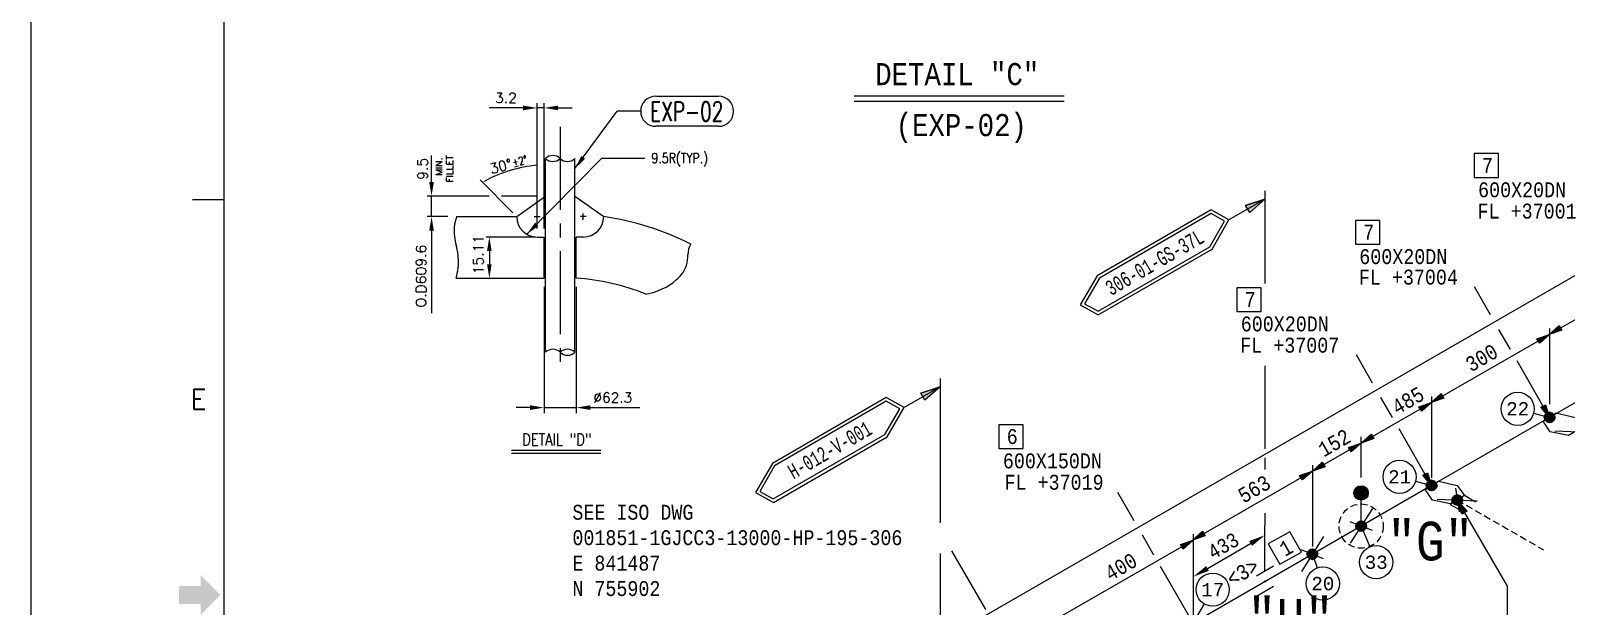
# Model space of a CAD drawing. Extents: x 0 to 841, y 0 to 594.
# Drawn here: x 0 to 277.9, y 295 to 399 of the extents above; entities that cross this region are included whole.
import ezdxf
from ezdxf.enums import TextEntityAlignment as Align

# ---------------------------------------------------------------- set-up
doc = ezdxf.new("R2010")
doc.units = 0
doc.header["$LTSCALE"] = 5
doc.header["$MEASUREMENT"] = 0
for name, pattern in [('C12', [40, 34, -2, 2, -2]), ('CENTER2', [1.125, 0.75, -0.125, 0.125, -0.125]), ('HIDDEN', [0.375, 0.25, -0.125])]:
    doc.linetypes.add(name, pattern=pattern)
doc.layers.get('0').update_dxf_attribs({"lineweight": 9})
for name, color, linetype, lineweight in [('1', 7, 'Continuous', 9), ('3', 7, 'Continuous', 9), ('42', 7, 'Continuous', 9), ('T-TEXT1', 7, 'Continuous', 9)]:
    doc.layers.add(name, color=color, linetype=linetype, lineweight=lineweight)
for name, color, linetype in [('CEN2', 1, 'C12'), ('DIM', 4, 'Continuous'), ('DIMS', 7, 'Continuous'), ('FAB', 2, 'Continuous'), ('GT_1', 7, 'Continuous'), ('L3', 3, 'Continuous'), ('L7', 3, 'Continuous'), ('SH', 4, 'Continuous'), ('SUPT', 4, 'Continuous')]:
    doc.layers.add(name, color=color, linetype=linetype)
doc.styles.add('HTX1', font='simplex.shx', dxfattribs={"width": 1.02, "bigfont": 'WHGTXT.shx'})
doc.styles.add('MARKING', font='monotxt.shx', dxfattribs={"width": 0.85, "height": 2.6})
doc.styles.add('ROMAND', font='romand.shx', dxfattribs={"width": 0.85, "height": 480})
doc.styles.add('ROMANS', font='romans.shx')
doc.styles.get("Standard").update_dxf_attribs({"font": 'txt.shx'})
doc.styles.add('TXT', font='monotxt.shx')
doc.dimstyles.get("Standard").update_dxf_attribs({"dimtxt": 0.18, "dimasz": 0.18, "dimexe": 0.18, "dimexo": 0.0625, "dimgap": 0.09, "dimtad": 0, "dimtih": 1, "dimtoh": 1, "dimdec": 4, "dimzin": 0, "dimdsep": 46, "dimtxsty": 'Standard', "dimcen": 0.09, "dimadec": 0, "dimazin": 0, "dimtfac": 1, "dimtdec": 4, "dimtofl": 0, "dimtmove": 0, "dimatfit": 0, "dimfxl": 1, "dimtolj": 1, "dimtzin": 0, "dimarcsym": 0})

# ---------------------------------------------------------------- blocks, each defined once
blk = doc.blocks.new('TRI')
at = {"lineweight": 0}
blk.add_hatch(color=4, dxfattribs=at).paths.add_polyline_path([(340.4, 360.05), (339.74, 356.85), (341.07, 356.85)])
at = {"layer": 'SUPT', "lineweight": 0}
blk.add_line((340.4, 360.05), (339.74, 356.85), dxfattribs=at)
blk.add_lwpolyline([(340.4, 360.05), (341.07, 356.85), (339.74, 356.85), (340.4, 360.05), (341.07, 356.85)], dxfattribs=at)
blk = doc.blocks.new('L6')
at = {"layer": 'SH', "color": 4}
for p, q in [((1.58, 2.73), (-1.54, 0.93)), ((1.58, -0.91), (-1.54, -2.71))]:
    blk.add_line(p, q, dxfattribs=at)
at = {"layer": 'SUPT', "lineweight": 0}
blk.add_circle((0, 0), 0.0769, dxfattribs=at)
blk = doc.blocks.new('*D22')
at = {"layer": 'Defpoints', "color": 0, "lineweight": 0}
for p in [(223.37, 307.81), (210.37, 300.66), (223.37, 301.28)]:
    blk.add_point(p, dxfattribs=at)
at = {"layer": 'FAB', "color": 4, "lineweight": 0}
for p, q in [((223.37, 301.28), (223.37, 309.54)), ((212.97, 301.8), (220.77, 306.31)), ((210.37, 300.66), (210.37, 298.57))]:
    blk.add_line(p, q, dxfattribs=at)
for points in [[(220.52, 306.74), (221.02, 305.87), (223.37, 307.81)], [(212.72, 302.23), (213.22, 301.37), (210.37, 300.3)]]:
    blk.add_solid(points, dxfattribs=at)
at = {"layer": 'FAB', "color": 4, "lineweight": 0, "insert": (215.82, 305.87), "char_height": 2.6, "attachment_point": 5, "rotation": 30, "style": 'MARKING'}
blk.add_mtext('\\A1;433', dxfattribs=at)

msp = doc.modelspace()

# ---------------------------------------------------------------- hatches: boundary and pattern name
at = {"layer": 'FAB'}
msp.add_hatch(color=256, dxfattribs=at).paths.add_polyline_path([(242.07, 315.45, 1), (239.47, 315.45, 1)])

# ---------------------------------------------------------------- linework, layer by layer
at = {"color": 4}
for p, q in [((89.12, 385.08), (82.96, 385.08)), ((91.65, 363.29), (91.65, 385.96)), ((92.9, 385.08), (91.65, 385.08)), ((92.9, 363.29), (92.9, 385.96)), ((95.43, 385.08), (97.96, 385.08)), ((98.49, 374.11), (106.12, 384.47)), ((72.54, 371.66), (72.54, 376.45)), ((89.78, 362.24), (103.37, 375.98)), ((82.96, 369.13), (71.72, 369.13)), ((72.54, 365.43), (72.54, 369.13)), ((91.6, 369.13), (85.23, 369.13)), ((75.51, 365.43), (71.72, 365.43)), ((72.54, 362.9), (72.54, 347.95)), ((91.34, 361.73), (82.44, 361.73)), ((83, 359.2), (83, 356.82)), ((92.9, 352.73), (92.9, 329.85)), ((98.74, 352.73), (98.74, 329.85)), ((90.37, 330.88), (87.84, 330.88)), ((92.9, 330.88), (98.74, 330.88)), ((101.27, 330.88), (110.25, 330.88))]:
    msp.add_line(p, q, dxfattribs=at)
at = {"color": 4, "linetype": 'Continuous'}
for p, q in [((110.39, 384.47), (106.12, 384.47)), ((103.37, 375.98), (111.16, 375.98))]:
    msp.add_line(p, q, dxfattribs=at)
at = {"color": 4}
for points in [[(89.12, 385.5), (89.12, 384.66), (91.65, 385.08)], [(95.43, 385.5), (95.43, 384.66), (92.9, 385.08)], [(99.67, 376.39), (100.34, 375.88), (98.49, 374.11)], [(72.12, 371.66), (72.96, 371.66), (72.54, 369.13)], [(72.12, 362.9), (72.96, 362.9), (72.54, 365.43)], [(91.27, 364.32), (91.87, 363.73), (89.78, 362.24)], [(82.58, 359.2), (83.42, 359.2), (83, 361.73)], [(82.58, 356.82), (83.42, 356.82), (83, 354.29)], [(90.37, 331.3), (90.37, 330.46), (92.9, 330.88)], [(101.27, 331.3), (101.27, 330.46), (98.74, 330.88)]]:
    msp.add_solid(points, dxfattribs=at)
at = {"layer": '1'}
for p, q in [((91.13, 365.43), (92.17, 365.43)), ((91.65, 364.86), (91.65, 366)), ((100.51, 365.43), (99.47, 365.43)), ((99.99, 364.86), (99.99, 366))]:
    msp.add_line(p, q, dxfattribs=at)
at = {"layer": '1', "color": 1, "linetype": 'Continuous', "lineweight": 0}
for p, q in [((296.25, 341.41), (274.89, 329.11)), ((274.89, 329.11), (253.53, 316.81)), ((253.53, 316.81), (210.37, 291.91))]:
    msp.add_line(p, q, dxfattribs=at)
at = {"layer": '1', "color": 2, "linetype": 'Continuous', "lineweight": 0}
for points in [[(259.02, 311.6), (258.17, 314.17), (259.97, 312.15), (259.02, 311.6)], [(259.12, 311.66), (258.17, 314.17), (259.88, 312.1)], [(259.31, 311.77), (258.17, 314.17), (259.79, 312.04)], [(259.41, 311.83), (258.17, 314.17), (259.59, 311.93)]]:
    msp.add_lwpolyline(points, dxfattribs=at)
at = {"layer": '3', "color": 2, "linetype": 'Continuous', "lineweight": 0}
for p, q in [((143.28, 276.32), (552.93, 512.41)), ((274.79, 344.11), (296.25, 356.41)), ((274.89, 345.21), (274.89, 331.51)), ((253.43, 331.81), (274.89, 344.11)), ((210.27, 306.91), (253.53, 331.81)), ((253.53, 332.91), (253.53, 318.21)), ((231.94, 320.46), (231.94, 305.76)), ((184.77, 292.21), (210.37, 306.91)), ((210.37, 308.01), (210.37, 293.31))]:
    msp.add_line(p, q, dxfattribs=at)
at = {"layer": '3', "color": 2, "linetype": 'HIDDEN', "lineweight": 0}
msp.add_line((258.17, 314.17), (273.76, 305.17), dxfattribs=at)
at = {"layer": '3', "color": 2, "linetype": 'Continuous', "lineweight": 0}
for points in [[(261.23, 372.51), (265.63, 372.51), (265.63, 376.81), (261.23, 376.81), (261.23, 372.51)], [(239.73, 360.43), (244.13, 360.43), (244.13, 364.73), (239.73, 364.73), (239.73, 360.43)], [(218.28, 348.25), (222.68, 348.25), (222.68, 352.55), (218.28, 352.55), (218.28, 348.25)], [(277.09, 344.91), (274.79, 344.11), (276.59, 345.71), (277.09, 344.91)], [(276.99, 345.01), (274.79, 344.11), (276.69, 345.61)], [(276.99, 345.11), (274.79, 344.11), (276.69, 345.51)], [(276.89, 345.21), (274.79, 344.11), (276.79, 345.41)], [(272.59, 343.31), (274.89, 344.11), (273.09, 342.51), (272.59, 343.31)], [(272.69, 343.21), (274.89, 344.11), (272.99, 342.61)], [(272.69, 343.11), (274.89, 344.11), (272.99, 342.71)], [(272.79, 343.01), (274.89, 344.11), (272.89, 342.81)], [(251.23, 331.01), (253.53, 331.81), (251.73, 330.21), (251.23, 331.01)], [(251.33, 330.91), (253.53, 331.81), (251.63, 330.31)], [(251.33, 330.81), (253.53, 331.81), (251.63, 330.41)], [(251.43, 330.71), (253.53, 331.81), (251.53, 330.51)], [(255.73, 332.61), (253.43, 331.81), (255.23, 333.41), (255.73, 332.61)], [(255.63, 332.71), (253.43, 331.81), (255.33, 333.31)], [(255.63, 332.81), (253.43, 331.81), (255.33, 333.21)], [(255.53, 332.91), (253.43, 331.81), (255.43, 333.11)], [(274.13, 331.4), (274.89, 329.11), (273.3, 330.95), (274.13, 331.4)], [(274, 331.36), (274.89, 329.11), (273.44, 330.99)], [(273.95, 331.27), (274.89, 329.11), (273.49, 331.08)], [(273.81, 331.24), (274.89, 329.11), (273.62, 331.11)], [(175.22, 323.49), (179.62, 323.49), (179.62, 327.79), (175.22, 327.79), (175.22, 323.49)], [(243.07, 325.27), (240.77, 324.47), (242.57, 326.07), (243.07, 325.27)], [(242.97, 325.37), (240.77, 324.47), (242.67, 325.97)], [(242.97, 325.47), (240.77, 324.47), (242.67, 325.87)], [(242.87, 325.57), (240.77, 324.47), (242.77, 325.77)], [(238.47, 323.67), (240.77, 324.47), (238.97, 322.87), (238.47, 323.67)], [(238.57, 323.57), (240.77, 324.47), (238.87, 322.97)], [(238.57, 323.47), (240.77, 324.47), (238.87, 323.07)], [(238.67, 323.37), (240.77, 324.47), (238.77, 323.17)], [(234.24, 320.19), (231.94, 319.39), (233.74, 320.99), (234.24, 320.19)], [(234.14, 320.29), (231.94, 319.39), (233.84, 320.89)], [(234.14, 320.39), (231.94, 319.39), (233.84, 320.79)], [(234.04, 320.49), (231.94, 319.39), (233.94, 320.69)], [(229.64, 318.59), (231.94, 319.39), (230.14, 317.79), (229.64, 318.59)], [(229.74, 318.49), (231.94, 319.39), (230.04, 317.89)], [(229.74, 318.39), (231.94, 319.39), (230.04, 317.99)], [(229.84, 318.29), (231.94, 319.39), (229.94, 318.09)], [(252.77, 319.1), (253.53, 316.81), (251.94, 318.65), (252.77, 319.1)], [(252.63, 319.06), (253.53, 316.81), (252.08, 318.69)], [(252.58, 318.97), (253.53, 316.81), (252.13, 318.78)], [(252.45, 318.94), (253.53, 316.81), (252.26, 318.81)], [(212.57, 307.71), (210.27, 306.91), (212.07, 308.51), (212.57, 307.71)], [(208.07, 306.11), (210.37, 306.91), (208.57, 305.31), (208.07, 306.11)], [(208.17, 306.01), (210.37, 306.91), (208.47, 305.41)], [(208.17, 305.91), (210.37, 306.91), (208.47, 305.51)], [(208.27, 305.81), (210.37, 306.91), (208.37, 305.61)], [(212.47, 307.81), (210.27, 306.91), (212.17, 308.41)], [(212.47, 307.91), (210.27, 306.91), (212.17, 308.31)], [(212.37, 308.01), (210.27, 306.91), (212.27, 308.21)], [(226.07, 302.54), (229.97, 304.74), (227.87, 308.44), (223.97, 306.24), (226.07, 302.54)]]:
    msp.add_lwpolyline(points, dxfattribs=at)
at = {"layer": '3', "color": 2, "linetype": 'HIDDEN', "lineweight": 0}
msp.add_circle((240.77, 309.45), 4, dxfattribs=at)
at = {"layer": '42', "color": 3, "linetype": 'Continuous', "lineweight": 0}
msp.add_line((35, 368.43), (29.27, 368.43), dxfattribs=at)
for points in [[(0, 0), (841, 0), (841, 594), (0, 594)], [(35, 580), (827, 580), (827, 14), (35, 14)]]:
    msp.add_lwpolyline(points, close=True, dxfattribs=at)
for points in [[(34.34, 297), (30.76, 293.43), (30.76, 300.56)], [(30.76, 295.39), (26.82, 295.39), (30.76, 298.6), (26.82, 298.6)]]:
    msp.add_solid(points, dxfattribs=at)
at = {"layer": 'CEN2', "linetype": 'CENTER2', "ltscale": 4}
msp.add_line((95.82, 381.66), (95.82, 337.62), dxfattribs=at)
at = {"layer": 'DIM', "color": 4, "linetype": 'ByBlock'}
msp.add_line((87.25, 366.13), (81.33, 372.06), dxfattribs=at)
msp.add_arc((93.83, 350.31), 24.49, 95.1073, 118.4716, dxfattribs=at)
for points in [[(91.19, 374.72), (91.21, 374.57), (91.65, 374.7)], [(82.2, 371.77), (82.12, 371.91), (81.76, 371.62)]]:
    msp.add_solid(points, dxfattribs=at)
at = {"layer": 'DIMS', "color": 4}
for p, q in [((113.11, 387.19), (124.48, 387.19)), ((124.48, 381.75), (113.11, 381.75))]:
    msp.add_line(p, q, dxfattribs=at)
for centre, start, end in [((113.11, 384.47), 90, 270), ((113.11, 384.47), 90, 270), ((124.48, 384.47), 270, 90)]:
    msp.add_arc(centre, 2.72, start, end, dxfattribs=at)
at = {"layer": 'FAB', "lineweight": 0}
for p, q in [((149.01, 387.28), (187.01, 387.28)), ((149.01, 386.28), (187.01, 386.28)), ((264.2, 347.63), (261.27, 352.71)), ((267.79, 341.41), (265.71, 345.01)), ((242.84, 335.33), (239.91, 340.41)), ((274.89, 329.11), (268.99, 339.34)), ((246.43, 329.11), (244.35, 332.71)), ((271.99, 329.89), (274.89, 329.11)), ((240.77, 318.25), (240.77, 325.57)), ((253.53, 316.81), (247.63, 327.04)), ((87.01, 323.21, 0), (103.19, 323.21, 0)), ((87.01, 322.66, 0), (103.19, 322.66, 0)), ((250.63, 317.59), (253.53, 316.81)), ((199.68, 310.43), (196.75, 315.51)), ((258.17, 314.17), (267.17, 298.58)), ((203.27, 304.22), (201.19, 307.82)), ((172.85, 294.35), (166.69, 305.01)), ((231.95, 304.36), (232.84, 301.88)), ((210.37, 291.91), (204.47, 302.14)), ((267.17, 298.58), (267.17, 283.58))]:
    msp.add_line(p, q, dxfattribs=at)
at = {"layer": 'FAB'}
for p, q in [((240.77, 309.45), (240.77, 315.45)), ((210.37, 291.91), (212.4, 295.37))]:
    msp.add_line(p, q, dxfattribs=at)
at = {"layer": 'FAB', "linetype": 'Continuous', "lineweight": 0}
msp.add_line((240.77, 309.45), (242.34, 305.69), dxfattribs=at)
at = {"layer": 'FAB', "color": 2, "linetype": 'Continuous', "lineweight": 0}
for centre in [(269.1, 330.66), (247.73, 318.36), (243.5, 302.92), (213.91, 297.96), (233.84, 299.06)]:
    msp.add_circle(centre, 3, dxfattribs=at)
at = {"layer": 'FAB'}
msp.add_circle((240.77, 315.45), 1.3, dxfattribs=at)
at = {"layer": 'L3'}
for p, q in [((93.15, 340.89), (93.15, 375.93)), ((98.49, 340.89), (98.49, 375.93)), ((87.96, 365.43), (93.15, 369.13)), ((98.49, 369.13), (103.69, 365.43)), ((77.07, 365.43), (87.96, 365.43)), ((91.65, 361.73), (92.9, 361.73)), ((92.9, 354.29), (92.9, 361.73)), ((99.99, 361.73), (98.74, 361.73)), ((98.74, 354.29), (98.74, 361.73)), ((76.99, 354.29), (92.9, 354.29))]:
    msp.add_line(p, q, dxfattribs=at)
for centre, radius, start, end in [((94.49, 374.53), 1.93, 46.3972, 133.6028), ((94.49, 377.33), 1.93, 226.3972, 313.6028), ((97.15, 377.33), 1.93, 226.3972, 313.6028), ((80.22, 363.31), 3.58, 167.8448, 177.7562), ((94.89, 360.15), 18.59, 163.4984, 167.8448), ((91.65, 365.43), 3.7, 180, 270), ((99.99, 365.43), 3.7, 270, 0), ((95.82, 312.84), 53.17, 63.6079, 81.4929), ((87.39, 363.03), 10.76, 177.7562, 195.053), ((65.13, 357.04), 12.29, 358.8782, 15.053), ((113.33, 358.39), 5.62, 321.2888, 1.3869), ((122.59, 358.62), 3.65, 149.4292, 181.3869), ((55.87, 359.54), 21.77, 346.0554, 350.8423), ((72.2, 356.9), 5.22, 350.8423, 358.8782), ((95.82, 312.36), 42.03, 68.3302, 86.0161), ((109.46, 362.66), 11.4, 279.5224, 310.7393), ((112.68, 358.92), 6.45, 310.7393, 321.2888), ((94.49, 339.49), 1.93, 46.3972, 133.6028), ((97.15, 339.49), 1.93, 46.3972, 133.6028), ((97.15, 342.29), 1.93, 226.3972, 313.6028)]:
    msp.add_arc(centre, radius, start, end, dxfattribs=at)
at = {"layer": 'SUPT', "lineweight": 0}
for p, q in [((223.37, 370.1), (223.37, 353.3)), ((223.37, 338.42), (223.37, 323.43)), ((164.58, 336.16), (164.58, 310.04)), ((223.37, 321.78), (223.37, 319.67)), ((223.37, 311.8), (223.37, 309.54)), ((164.58, 304.48), (164.58, 289.49))]:
    msp.add_line(p, q, dxfattribs=at)
at = {"layer": 'SUPT', "linetype": 'Continuous', "lineweight": 0}
for p, q in [((223.37, 368.6), (216.84, 364.83)), ((164.58, 334.66), (158.06, 330.89))]:
    msp.add_line(p, q, dxfattribs=at)
for points in [[(193, 354.73), (189.95, 349.46), (193.19, 347.65), (213.79, 359.56), (216.84, 364.83), (213.61, 366.64)], [(213.61, 366), (193.42, 354.32), (190.72, 349.67), (193.18, 348.3), (213.38, 359.97), (216.07, 364.62)], [(134.22, 320.79), (131.16, 315.52), (134.4, 313.71), (155, 325.62), (158.06, 330.89), (154.82, 332.7)], [(154.82, 332.05), (134.63, 320.38), (131.93, 315.73), (134.39, 314.36), (154.59, 326.03), (157.28, 330.68)]]:
    msp.add_lwpolyline(points, close=True, dxfattribs=at)
at = {"layer": 'T-TEXT1', "color": 2, "linetype": 'Continuous', "lineweight": 0}
for p, q in [((275.84, 326.66), (283.14, 326.36)), ((254.52, 314.32), (261.82, 314.02)), ((257.82, 316.32), (258.52, 312.02)), ((242.8, 312.64), (238.8, 306.34)), ((242.8, 308.64), (238.8, 310.24)), ((233.98, 307.55), (229.98, 301.25)), ((233.98, 303.55), (229.98, 305.15))]:
    msp.add_line(p, q, dxfattribs=at)
for points in [[(274.89, 329.11), (276.09, 329.91), (279.49, 329.11), (280.79, 327.31), (278.29, 325.81), (274.99, 326.51), (273.69, 328.41), (274.89, 329.11)], [(274.89, 330.11), (275.09, 330.01), (275.19, 330.01), (275.39, 329.91), (275.49, 329.81), (275.59, 329.71), (275.69, 329.61), (275.79, 329.41), (275.79, 329.31), (275.89, 329.11), (275.79, 328.91), (275.79, 328.81), (275.69, 328.61), (275.59, 328.51), (275.49, 328.41), (275.39, 328.31), (275.19, 328.21), (275.09, 328.21), (274.89, 328.21), (274.69, 328.21), (274.59, 328.21), (274.39, 328.31), (274.29, 328.41), (274.19, 328.51), (274.09, 328.61), (273.99, 328.81), (273.99, 328.91), (273.99, 329.11), (273.99, 329.31), (273.99, 329.41), (274.09, 329.61), (274.19, 329.71), (274.29, 329.81), (274.39, 329.91), (274.59, 330.01), (274.69, 330.01), (274.89, 330.11), (274.89, 330.11), (275.09, 330.01), (274.89, 328.11), (274.69, 328.21), (274.89, 330.11), (275.09, 330.01), (275.19, 330.01), (274.69, 328.21), (274.59, 328.21), (275.09, 330.01), (275.19, 330.01), (275.39, 329.91), (274.59, 328.21), (274.39, 328.31), (275.19, 330.01), (275.39, 329.91), (275.49, 329.81), (274.39, 328.31), (274.29, 328.41), (275.39, 329.91), (275.49, 329.81), (275.59, 329.71), (274.29, 328.41), (274.19, 328.51), (275.49, 329.81), (275.59, 329.71), (275.69, 329.61), (274.19, 328.51), (274.09, 328.61), (275.59, 329.71), (275.69, 329.61), (275.79, 329.41), (274.09, 328.61), (273.99, 328.81), (275.69, 329.61), (275.79, 329.41), (275.79, 329.31), (273.99, 328.81), (273.99, 328.91), (275.79, 329.41), (275.79, 329.31), (275.89, 329.11), (273.99, 328.91), (273.89, 329.11), (275.79, 329.31), (275.89, 329.11), (275.79, 328.91), (273.89, 329.11), (273.99, 329.31), (275.89, 329.11), (275.79, 328.91), (275.79, 328.81), (273.99, 329.31), (273.99, 329.41), (275.79, 328.91), (275.79, 328.81), (275.69, 328.61), (273.99, 329.41), (274.09, 329.61), (275.79, 328.81)], [(275.79, 328.81), (275.69, 328.61), (275.59, 328.51), (274.09, 329.61), (274.19, 329.71), (275.69, 328.61), (275.59, 328.51), (275.49, 328.41), (274.19, 329.71), (274.29, 329.81), (275.59, 328.51), (275.49, 328.41), (275.39, 328.31), (274.29, 329.81), (274.39, 329.91), (275.49, 328.41), (275.39, 328.31), (275.19, 328.21), (274.39, 329.91), (274.59, 330.01), (275.39, 328.31), (275.19, 328.21), (275.09, 328.21), (274.59, 330.01), (274.69, 330.01), (275.19, 328.21), (275.09, 328.21), (274.89, 328.11), (274.69, 330.01), (274.89, 330.11), (275.09, 328.21)], [(253.57, 316.77), (254.77, 317.57), (258.17, 316.77), (259.47, 314.97), (256.97, 313.47), (253.67, 314.17), (252.37, 316.07), (253.57, 316.77)], [(253.53, 317.81), (253.73, 317.71), (253.83, 317.71), (254.03, 317.61), (254.13, 317.51), (254.23, 317.41), (254.33, 317.31), (254.43, 317.11), (254.43, 317.01), (254.53, 316.81), (254.43, 316.61), (254.43, 316.51), (254.33, 316.31), (254.23, 316.21), (254.13, 316.11), (254.03, 316.01), (253.83, 315.91), (253.73, 315.91), (253.53, 315.91), (253.33, 315.91), (253.23, 315.91), (253.03, 316.01), (252.93, 316.11), (252.83, 316.21), (252.73, 316.31), (252.63, 316.51), (252.63, 316.61), (252.63, 316.81), (252.63, 317.01), (252.63, 317.11), (252.73, 317.31), (252.83, 317.41), (252.93, 317.51), (253.03, 317.61), (253.23, 317.71), (253.33, 317.71), (253.53, 317.81), (253.53, 317.81), (253.73, 317.71), (253.53, 315.81), (253.33, 315.91), (253.53, 317.81), (253.73, 317.71), (253.83, 317.71), (253.33, 315.91), (253.23, 315.91), (253.73, 317.71), (253.83, 317.71), (254.03, 317.61), (253.23, 315.91), (253.03, 316.01), (253.83, 317.71), (254.03, 317.61), (254.13, 317.51), (253.03, 316.01), (252.93, 316.11), (254.03, 317.61), (254.13, 317.51), (254.23, 317.41), (252.93, 316.11), (252.83, 316.21), (254.13, 317.51), (254.23, 317.41), (254.33, 317.31), (252.83, 316.21), (252.73, 316.31), (254.23, 317.41), (254.33, 317.31), (254.43, 317.11), (252.73, 316.31), (252.63, 316.51), (254.33, 317.31), (254.43, 317.11), (254.43, 317.01), (252.63, 316.51), (252.63, 316.61), (254.43, 317.11), (254.43, 317.01), (254.53, 316.81), (252.63, 316.61), (252.53, 316.81), (254.43, 317.01), (254.53, 316.81), (254.43, 316.61), (252.53, 316.81), (252.63, 317.01), (254.53, 316.81), (254.43, 316.61), (254.43, 316.51), (252.63, 317.01), (252.63, 317.11), (254.43, 316.61), (254.43, 316.51), (254.33, 316.31), (252.63, 317.11), (252.73, 317.31), (254.43, 316.51)], [(254.43, 316.51), (254.33, 316.31), (254.23, 316.21), (252.73, 317.31), (252.83, 317.41), (254.33, 316.31), (254.23, 316.21), (254.13, 316.11), (252.83, 317.41), (252.93, 317.51), (254.23, 316.21), (254.13, 316.11), (254.03, 316.01), (252.93, 317.51), (253.03, 317.61), (254.13, 316.11), (254.03, 316.01), (253.83, 315.91), (253.03, 317.61), (253.23, 317.71), (254.03, 316.01), (253.83, 315.91), (253.73, 315.91), (253.23, 317.71), (253.33, 317.71), (253.83, 315.91), (253.73, 315.91), (253.53, 315.81), (253.33, 317.71), (253.53, 317.81), (253.73, 315.91)], [(261.47, 313.77), (259.47, 314.97), (256.87, 313.37), (258.87, 312.27)], [(258.17, 315.17), (258.37, 315.07), (258.47, 315.07), (258.67, 314.97), (258.77, 314.87), (258.87, 314.77), (258.97, 314.67), (259.07, 314.47), (259.07, 314.37), (259.17, 314.17), (259.07, 313.97), (259.07, 313.87), (258.97, 313.67), (258.87, 313.57), (258.77, 313.47), (258.67, 313.37), (258.47, 313.27), (258.37, 313.27), (258.17, 313.27), (257.97, 313.27), (257.87, 313.27), (257.67, 313.37), (257.57, 313.47), (257.47, 313.57), (257.37, 313.67), (257.27, 313.87), (257.27, 313.97), (257.27, 314.17), (257.27, 314.37), (257.27, 314.47), (257.37, 314.67), (257.47, 314.77), (257.57, 314.87), (257.67, 314.97), (257.87, 315.07), (257.97, 315.07), (258.17, 315.17), (258.17, 315.17), (258.37, 315.07), (258.17, 313.17), (257.97, 313.27), (258.17, 315.17), (258.37, 315.07), (258.47, 315.07), (257.97, 313.27), (257.87, 313.27), (258.37, 315.07), (258.47, 315.07), (258.67, 314.97), (257.87, 313.27), (257.67, 313.37), (258.47, 315.07), (258.67, 314.97), (258.77, 314.87), (257.67, 313.37), (257.57, 313.47), (258.67, 314.97), (258.77, 314.87), (258.87, 314.77), (257.57, 313.47), (257.47, 313.57), (258.77, 314.87), (258.87, 314.77), (258.97, 314.67), (257.47, 313.57), (257.37, 313.67), (258.87, 314.77), (258.97, 314.67), (259.07, 314.47), (257.37, 313.67), (257.27, 313.87), (258.97, 314.67), (259.07, 314.47), (259.07, 314.37), (257.27, 313.87), (257.27, 313.97), (259.07, 314.47), (259.07, 314.37), (259.17, 314.17), (257.27, 313.97), (257.17, 314.17), (259.07, 314.37), (259.17, 314.17), (259.07, 313.97), (257.17, 314.17), (257.27, 314.37), (259.17, 314.17), (259.07, 313.97), (259.07, 313.87), (257.27, 314.37), (257.27, 314.47), (259.07, 313.97), (259.07, 313.87), (258.97, 313.67), (257.27, 314.47), (257.37, 314.67), (259.07, 313.87)], [(259.07, 313.87), (258.97, 313.67), (258.87, 313.57), (257.37, 314.67), (257.47, 314.77), (258.97, 313.67), (258.87, 313.57), (258.77, 313.47), (257.47, 314.77), (257.57, 314.87), (258.87, 313.57), (258.77, 313.47), (258.67, 313.37), (257.57, 314.87), (257.67, 314.97), (258.77, 313.47), (258.67, 313.37), (258.47, 313.27), (257.67, 314.97), (257.87, 315.07), (258.67, 313.37), (258.47, 313.27), (258.37, 313.27), (257.87, 315.07), (257.97, 315.07), (258.47, 313.27), (258.37, 313.27), (258.17, 313.17), (257.97, 315.07), (258.17, 315.17), (258.37, 313.27)], [(240.77, 310.45), (240.97, 310.35), (241.07, 310.35), (241.27, 310.25), (241.37, 310.15), (241.47, 310.05), (241.57, 309.95), (241.67, 309.75), (241.67, 309.65), (241.77, 309.45), (241.67, 309.25), (241.67, 309.15), (241.57, 308.95), (241.47, 308.85), (241.37, 308.75), (241.27, 308.65), (241.07, 308.55), (240.97, 308.55), (240.77, 308.55), (240.57, 308.55), (240.47, 308.55), (240.27, 308.65), (240.17, 308.75), (240.07, 308.85), (239.97, 308.95), (239.87, 309.15), (239.87, 309.25), (239.87, 309.45), (239.87, 309.65), (239.87, 309.75), (239.97, 309.95), (240.07, 310.05), (240.17, 310.15), (240.27, 310.25), (240.47, 310.35), (240.57, 310.35), (240.77, 310.45), (240.77, 310.45), (240.97, 310.35), (240.77, 308.45), (240.57, 308.55), (240.77, 310.45), (240.97, 310.35), (241.07, 310.35), (240.57, 308.55), (240.47, 308.55), (240.97, 310.35), (241.07, 310.35), (241.27, 310.25), (240.47, 308.55), (240.27, 308.65), (241.07, 310.35), (241.27, 310.25), (241.37, 310.15), (240.27, 308.65), (240.17, 308.75), (241.27, 310.25), (241.37, 310.15), (241.47, 310.05), (240.17, 308.75), (240.07, 308.85), (241.37, 310.15), (241.47, 310.05), (241.57, 309.95), (240.07, 308.85), (239.97, 308.95), (241.47, 310.05), (241.57, 309.95), (241.67, 309.75), (239.97, 308.95), (239.87, 309.15), (241.57, 309.95), (241.67, 309.75), (241.67, 309.65), (239.87, 309.15), (239.87, 309.25), (241.67, 309.75), (241.67, 309.65), (241.77, 309.45), (239.87, 309.25), (239.77, 309.45), (241.67, 309.65), (241.77, 309.45), (241.67, 309.25), (239.77, 309.45), (239.87, 309.65), (241.77, 309.45), (241.67, 309.25), (241.67, 309.15), (239.87, 309.65), (239.87, 309.75), (241.67, 309.25), (241.67, 309.15), (241.57, 308.95), (239.87, 309.75), (239.97, 309.95), (241.67, 309.15)], [(241.67, 309.15), (241.57, 308.95), (241.47, 308.85), (239.97, 309.95), (240.07, 310.05), (241.57, 308.95), (241.47, 308.85), (241.37, 308.75), (240.07, 310.05), (240.17, 310.15), (241.47, 308.85), (241.37, 308.75), (241.27, 308.65), (240.17, 310.15), (240.27, 310.25), (241.37, 308.75), (241.27, 308.65), (241.07, 308.55), (240.27, 310.25), (240.47, 310.35), (241.27, 308.65), (241.07, 308.55), (240.97, 308.55), (240.47, 310.35), (240.57, 310.35), (241.07, 308.55), (240.97, 308.55), (240.77, 308.45), (240.57, 310.35), (240.77, 310.45), (240.97, 308.55)], [(231.94, 305.36), (232.14, 305.26), (232.24, 305.26), (232.44, 305.16), (232.54, 305.06), (232.64, 304.96), (232.74, 304.86), (232.84, 304.66), (232.84, 304.56), (232.94, 304.36), (232.84, 304.16), (232.84, 304.06), (232.74, 303.86), (232.64, 303.76), (232.54, 303.66), (232.44, 303.56), (232.24, 303.46), (232.14, 303.46), (231.94, 303.46), (231.74, 303.46), (231.64, 303.46), (231.44, 303.56), (231.34, 303.66), (231.24, 303.76), (231.14, 303.86), (231.04, 304.06), (231.04, 304.16), (231.04, 304.36), (231.04, 304.56), (231.04, 304.66), (231.14, 304.86), (231.24, 304.96), (231.34, 305.06), (231.44, 305.16), (231.64, 305.26), (231.74, 305.26), (231.94, 305.36), (231.94, 305.36), (232.14, 305.26), (231.94, 303.36), (231.74, 303.46), (231.94, 305.36), (232.14, 305.26), (232.24, 305.26), (231.74, 303.46), (231.64, 303.46), (232.14, 305.26), (232.24, 305.26), (232.44, 305.16), (231.64, 303.46), (231.44, 303.56), (232.24, 305.26), (232.44, 305.16), (232.54, 305.06), (231.44, 303.56), (231.34, 303.66), (232.44, 305.16), (232.54, 305.06), (232.64, 304.96), (231.34, 303.66), (231.24, 303.76), (232.54, 305.06), (232.64, 304.96), (232.74, 304.86), (231.24, 303.76), (231.14, 303.86), (232.64, 304.96), (232.74, 304.86), (232.84, 304.66), (231.14, 303.86), (231.04, 304.06), (232.74, 304.86), (232.84, 304.66), (232.84, 304.56), (231.04, 304.06), (231.04, 304.16), (232.84, 304.66), (232.84, 304.56), (232.94, 304.36), (231.04, 304.16), (230.94, 304.36), (232.84, 304.56), (232.94, 304.36), (232.84, 304.16), (230.94, 304.36), (231.04, 304.56), (232.94, 304.36), (232.84, 304.16), (232.84, 304.06), (231.04, 304.56), (231.04, 304.66), (232.84, 304.16), (232.84, 304.06), (232.74, 303.86), (231.04, 304.66), (231.14, 304.86), (232.84, 304.06)], [(232.84, 304.06), (232.74, 303.86), (232.64, 303.76), (231.14, 304.86), (231.24, 304.96), (232.74, 303.86), (232.64, 303.76), (232.54, 303.66), (231.24, 304.96), (231.34, 305.06), (232.64, 303.76), (232.54, 303.66), (232.44, 303.56), (231.34, 305.06), (231.44, 305.16), (232.54, 303.66), (232.44, 303.56), (232.24, 303.46), (231.44, 305.16), (231.64, 305.26), (232.44, 303.56), (232.24, 303.46), (232.14, 303.46), (231.64, 305.26), (231.74, 305.26), (232.24, 303.46), (232.14, 303.46), (231.94, 303.36), (231.74, 305.26), (231.94, 305.36), (232.14, 303.46)]]:
    msp.add_lwpolyline(points, dxfattribs=at)

# ---------------------------------------------------------------- block references
at = {"layer": 'SUPT', "linetype": 'Continuous', "lineweight": 0, "xscale": 1.125000000000087, "yscale": 1.125000000000087, "zscale": 1.125000000000087, "rotation": 299.8899551977734}
for p in [(-318.65, 498.76), (-377.43, 464.82)]:
    msp.add_blockref('TRI', p, dxfattribs=at)
at = {"layer": 'SUPT', "lineweight": 0}
msp.add_blockref('L6', (223.36, 299.45), dxfattribs=at)

# ---------------------------------------------------------------- texts
at = {"color": 2, "style": 'ROMANS'}
msp.add_text('∅62.3', height=1.818, dxfattribs=at).set_placement((101.84, 331.78))
at = {"layer": '3', "color": 2, "linetype": 'Continuous', "lineweight": 0, "style": 'TXT', "width": 0.851861}
for s, p in [('7', (262.64, 373.32)), ('600X20DN', (261.94, 368.92)), ('FL +37001', (261.86, 365.07)), ('7', (241.14, 361.24)), ('600X20DN', (240.44, 356.84)), ('FL +37004', (240.37, 353.13)), ('7', (219.69, 349.07)), ('600X20DN', (218.99, 344.67)), ('FL +37007', (218.9, 340.82)), ('6', (176.64, 324.3)), ('600X150DN', (175.94, 319.9)), ('FL +37019', (176.25, 316.03)), ('SEE ISO DWG', (98.03, 310.61)), ('001851-1GJCC3-13000-HP-195-306', (98.03, 306.01)), ('E 841487', (98.03, 301.41)), ('N 755902', (98.03, 296.81))]:
    msp.add_text(s, height=2.7, dxfattribs=at).set_placement(p)
for s, p in [('300', (260.67, 337.22)), ('485', (247.31, 329.5)), ('152', (234, 321.84)), ('563', (219.51, 313.49)), ('1', (226.98, 303.85)), ('400', (195.38, 299.43)), ('<3>', (217.43, 298.45))]:
    msp.add_text(s, height=2.7, rotation=30, dxfattribs=at).set_placement(p)
at = {"layer": '3', "color": 2, "style": 'ROMAND', "width": 0.8}
msp.add_text('DETAIL "D"', height=2.182, dxfattribs=at).set_placement((95.2, 324.03, 0), align=Align.CENTER)
at = {"layer": '42', "color": 3, "linetype": 'Continuous', "lineweight": 0, "style": 'ROMANS', "width": 1.001449}
msp.add_text('E', height=3.57, dxfattribs=at).set_placement((30.39, 332.41), align=Align.MIDDLE)
at = {"layer": 'DIM', "color": 2, "linetype": 'ByBlock', "style": 'ROMANS'}
msp.add_text('30°', height=1.818, rotation=15, dxfattribs=at).set_placement((83.36, 373.12))
at = {"layer": 'DIM', "color": 2, "linetype": 'ByBlock', "style": 'ROMANS', "width": 0.8}
msp.add_text('±2°', height=1.455, rotation=15, dxfattribs=at).set_placement((87.41, 374.4))
at = {"layer": 'FAB', "color": 2, "linetype": 'Continuous', "style": 'TXT'}
for s, height, width, p in [('DETAIL "C"', 4, 0.857143, (152.84, 389.19)), ('(EXP-02)', 4, 0.857143, (156.54, 379.97)), ('"G"', 7, 0.857082, (245.49, 303.24)), ('"H"', 7, 0.857082, (220.2, 289.25))]:
    msp.add_text(s, height=height, dxfattribs=dict(at, width=width)).set_placement(p)
at = {"layer": 'FAB', "color": 2, "linetype": 'Continuous', "lineweight": 0, "style": 'TXT'}
for s, p in [('22', (269.1, 330.66)), ('21', (247.73, 318.36)), ('33', (243.5, 302.92)), ('20', (233.84, 299.06)), ('17', (213.91, 297.96))]:
    msp.add_text(s, height=2.4, dxfattribs=at).set_placement(p, align=Align.MIDDLE_CENTER)
at = {"layer": 'GT_1', "color": 2, "style": 'HTX1'}
for s, width, p in [('3.2', 1.02, (84.01, 385.98)), ('9.5R(TYP.)', 0.8, (112.34, 375.09))]:
    msp.add_text(s, height=1.818, dxfattribs=dict(at, width=width)).set_placement(p)
at = {"layer": 'GT_1', "color": 2, "style": 'HTX1', "width": 1.02}
for s, height, p in [('9.5', 1.818, (71.84, 372.07)), ('MIN.', 1.182, (74.47, 372.82)), ('FILLET', 1.182, (76.43, 371.6)), ('15.11', 1.818, (81.92, 354.97)), ('O.D609.6', 1.818, (71.55, 348.98))]:
    msp.add_text(s, height=height, rotation=90, dxfattribs=at).set_placement(p)
at = {"layer": 'L7', "width": 0.7}
msp.add_text('EXP-02', height=3.504, dxfattribs=at).set_placement((118.72, 384.44), align=Align.MIDDLE)
at = {"layer": 'SUPT', "linetype": 'Continuous', "lineweight": 0, "style": 'TXT', "width": 0.65}
for s, p in [('306-01-GS-37L', (203.4, 357.15)), ('H-012-V-001', (144.61, 323.21))]:
    msp.add_text(s, height=2.7, rotation=30, dxfattribs=at).set_placement(p, align=Align.MIDDLE_CENTER)

# ---------------------------------------------------------------- dimensions: what is measured, and where the dimension line sits
at = {"layer": 'FAB', "lineweight": 0}
dim = msp.add_linear_dim(base=(223.37, 307.81), p1=(210.37, 300.66), p2=(223.37, 301.28), angle=210, text='433', dimstyle='Standard', override={"dimtxt": 2.6, "dimasz": 3, "dimexe": 1.5, "dimexo": 0, "dimgap": 0.8, "dimtad": 1, "dimtih": 0, "dimdec": 0, "dimdsep": 0, "dimtxsty": 'MARKING', "dimclrd": 4, "dimclre": 4, "dimclrt": 4, "dimatfit": 3, "dimlwd": 0, "dimlwe": 0}, dxfattribs=at)
dim.commit()
dim.dimension.update_dxf_attribs({"geometry": '*D22', "text_midpoint": (215.82, 305.87)})

doc.saveas('drawing.dxf')
